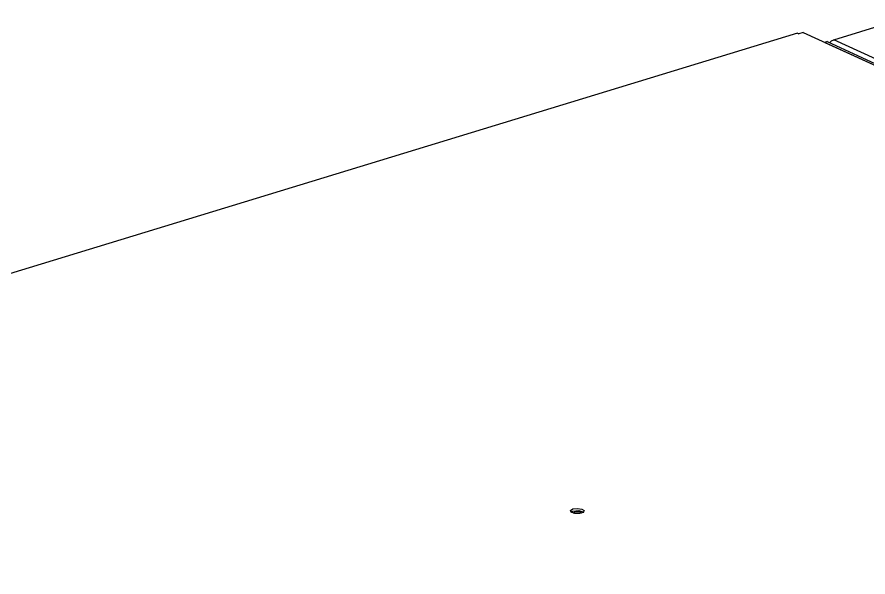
# Model space of a CAD drawing. Extents: x 594 to 813, y 174 to 240.
# Drawn here: x 733.275 to 735.599, y 232.309 to 233.839 of the extents above; entities that cross this region are included whole.
import ezdxf

# ---------------------------------------------------------------- set-up
doc = ezdxf.new("R2010")
doc.units = 0
doc.header["$MEASUREMENT"] = 0
doc.layers.add('AC.REF(S). PIPING', color=3, linetype='CONTINUOUS', lineweight=30)
doc.layers.add('LG-AIRCON', color=3, linetype='CONTINUOUS')

# ---------------------------------------------------------------- blocks, each defined once
blk = doc.blocks.new('B1-Low Static-Isometric')
at = {"layer": 'LG-AIRCON', "color": 254, "linetype": 'Continuous'}
for p, q in [((4535.92, 4746.81), (4556.18, 4753)), ((4526.05, 4748.63), (4039.75, 4600.05)), ((4526.05, 4748.63), (4526.44, 4748.45)), ((4527.63, 4748.81), (4526.44, 4748.45)), ((4527.63, 4748.81), (4804.63, 4621.03)), ((4534.14, 4746.27), (4533.54, 4746.08)), ((4533.54, 4746.08), (4798.71, 4623.76)), ((4534.14, 4746.27), (4799.31, 4623.94)), ((4534.78, 4745.97), (4535.32, 4746.5)), ((4535.32, 4746.5), (4535.92, 4746.81)), ((4801.1, 4624.49), (4535.92, 4746.81)), ((4464.01, 4618.19), (4464.68, 4618.62)), ((4464.22, 4617.71), (4464.01, 4618.19)), ((4464.36, 4617.92), (4464.68, 4618.05)), ((4464.68, 4618.62), (4465.92, 4618.78)), ((4464.68, 4618.05), (4466.35, 4618.19)), ((4465.92, 4618.78), (4467.15, 4618.6)), ((4466.35, 4618.19), (4467.66, 4617.77)), ((4467.15, 4618.6), (4467.79, 4618.17)), ((4467.79, 4618.17), (4467.54, 4617.69)), ((4464.13, 4617.77), (4464.36, 4617.92)), ((4465.21, 4617.38), (4464.22, 4617.71)), ((4465.29, 4617.89), (4464.67, 4617.5)), ((4466.52, 4617.38), (4465.21, 4617.38)), ((4466.5, 4617.89), (4465.29, 4617.89)), ((4467.12, 4617.5), (4466.5, 4617.89)), ((4467.54, 4617.69), (4466.52, 4617.38))]:
    blk.add_line(p, q, dxfattribs=at)
blk = doc.blocks.new('A$C66FF4859')
at = {"layer": 'LG-AIRCON'}
blk.add_blockref('B1-Low Static-Isometric', (-9043.26, -2648.87), dxfattribs=at)

msp = doc.modelspace()

# ---------------------------------------------------------------- block references
at = {"layer": 'AC.REF(S). PIPING', "linetype": 'Continuous', "xscale": 0.0099999999999909, "yscale": 0.0099999999999909, "zscale": 0.0099999999999909}
msp.add_blockref('A$C66FF4859', (780.5791, 212.7973), dxfattribs=at)

doc.saveas('drawing.dxf')
